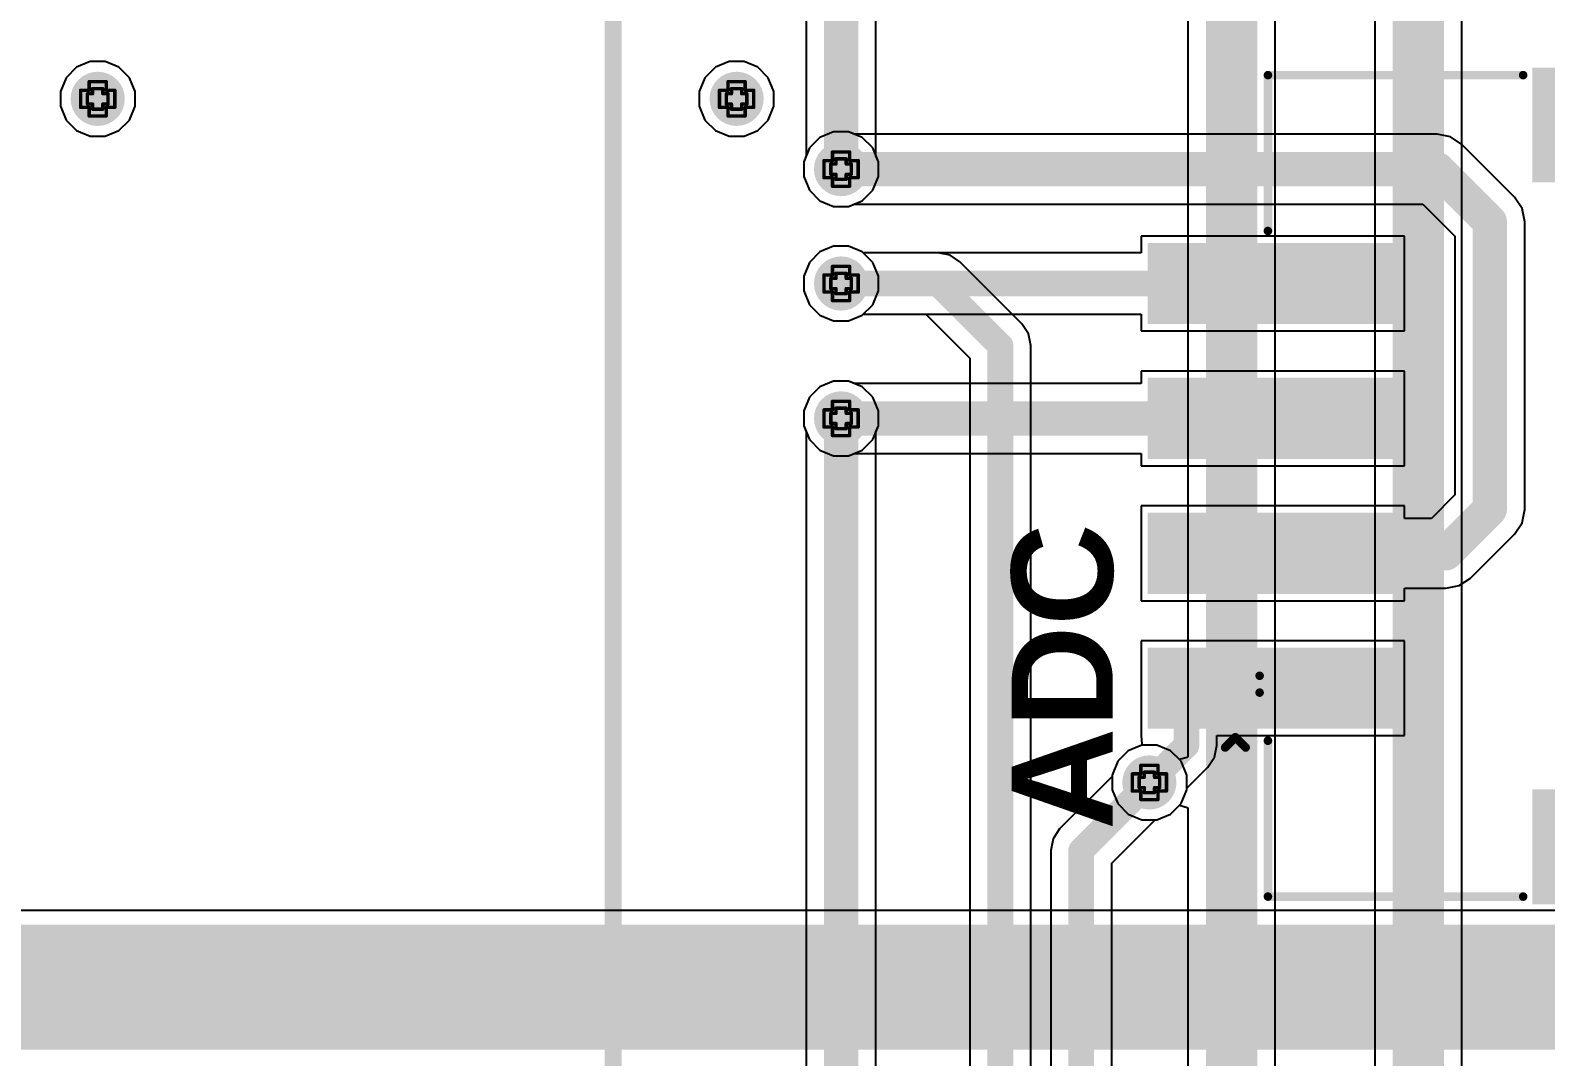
# Model space of a CAD drawing. Header units: inches. Extents: x -7 to 5163, y -3 to 5149.
# Drawn here: x 103.37 to 125.84, y 81.41 to 96.62 of the extents above; entities that cross this region are included whole.
import ezdxf

# ---------------------------------------------------------------- set-up
doc = ezdxf.new("R2010")
doc.units = ezdxf.units.IN
for name, color, linetype in [('Bottom Layer', 5, 'Continuous'), ('Bottom Solder', 6, 'Continuous'), ('Drill Drawing', 1, 'Continuous'), ('GND', 76, 'Continuous'), ('Mechanical 15', 56, 'Continuous'), ('PWR', 16, 'Continuous'), ('Top Layer', 1, 'Continuous'), ('Top Overlay', 2, 'Continuous'), ('Top Paste', 8, 'Continuous'), ('Top Solder', 216, 'Continuous'), ('Via Holes', 16, 'Continuous')]:
    doc.layers.add(name, color=color, linetype=linetype)
doc.styles.add('Arial', font='', dxfattribs={"height": 0.2})
doc.styles.add('Arial_Bold', font='', dxfattribs={"height": 0.2})
doc.styles.get('Arial').set_extended_font_data('Arial')
doc.styles.get('Arial_Bold').set_extended_font_data('Arial', bold=True)

# ---------------------------------------------------------------- blocks, each defined once
blk = doc.blocks.new('WAFER_PH2_0_4PWB_54')
at = {"layer": 'Top Layer'}
for points in [[(-0.5, 1.75), (0.5, 1.75), (0.5, -1.75), (-0.5, -1.75)], [(1.5, 1.75), (2.5, 1.75), (2.5, -1.75), (1.5, -1.75)], [(3.5, 1.75), (4.5, 1.75), (4.5, -1.75), (3.5, -1.75)], [(5.5, 1.75), (6.5, 1.75), (6.5, -1.75), (5.5, -1.75)], [(-3.1, -3.95), (-1.6, -3.95), (-1.6, -7.45), (-3.1, -7.45)], [(7.6, -3.95), (9.1, -3.95), (9.1, -7.45), (7.6, -7.45)]]:
    blk.add_hatch(color=1, dxfattribs=at).paths.add_polyline_path(points)
at = {"layer": 'Top Paste'}
for points in [[(-0.5, 1.75), (0.5, 1.75), (0.5, -1.75), (-0.5, -1.75)], [(1.5, 1.75), (2.5, 1.75), (2.5, -1.75), (1.5, -1.75)], [(3.5, 1.75), (4.5, 1.75), (4.5, -1.75), (3.5, -1.75)], [(5.5, 1.75), (6.5, 1.75), (6.5, -1.75), (5.5, -1.75)], [(-3.1, -3.95), (-1.6, -3.95), (-1.6, -7.45), (-3.1, -7.45)], [(7.6, -3.95), (9.1, -3.95), (9.1, -7.45), (7.6, -7.45)]]:
    blk.add_hatch(color=8, dxfattribs=at).paths.add_polyline_path(points)
at = {"layer": 'Top Solder'}
for points in [[(-0.602, 1.852), (0.602, 1.852), (0.602, -1.852), (-0.602, -1.852)], [(1.398, 1.852), (2.602, 1.852), (2.602, -1.852), (1.398, -1.852)], [(3.398, 1.852), (4.602, 1.852), (4.602, -1.852), (3.398, -1.852)], [(5.398, 1.852), (6.602, 1.852), (6.602, -1.852), (5.398, -1.852)], [(-3.202, -3.848), (-1.498, -3.848), (-1.498, -7.552), (-3.202, -7.552)], [(7.498, -3.848), (9.202, -3.848), (9.202, -7.552), (7.498, -7.552)]]:
    blk.add_hatch(color=216, dxfattribs=at).paths.add_polyline_path(points)
at = {"layer": 'Mechanical 15'}
for points, const_width in [([(0.185, 0.194, 1), (-0.065, 0.194, 1)], 0.127), ([(-0.097, 0.194, 1), (-0.034, 0.194, 1)], 0.0635), ([(0.153, 0.194, 1), (0.216, 0.194, 1)], 0.0635)]:
    blk.add_lwpolyline(points, format="xyb", close=True, dxfattribs=dict(at, const_width=const_width))
at = {"layer": 'Top Overlay', "const_width": 0.127}
for points in [[(-0.88, 0.706), (-0.88, 0.401)], [(-0.88, 0.706), (-0.727, 0.554)], [(-0.727, 0.554), (-0.88, 0.401)], [(-3.089, 0.071), (-3.089, -3.714)], [(-3.089, 0.071), (-0.778, 0.071)], [(6.778, 0.071), (9.089, 0.071)], [(9.089, 0.071), (9.089, -3.714)], [(-1.432, -7.625), (7.468, -7.625)]]:
    blk.add_lwpolyline(points, dxfattribs=at)
at = {"layer": 'Top Overlay', "const_width": 0.0635}
for points in [[(-0.911, 0.706, 1), (-0.848, 0.706, 1)], [(-0.911, 0.706, 1), (-0.848, 0.706, 1)], [(-0.911, 0.401, 1), (-0.848, 0.401, 1)], [(-0.911, 0.401, 1), (-0.848, 0.401, 1)], [(-0.759, 0.554, 1), (-0.695, 0.554, 1)], [(-0.759, 0.554, 1), (-0.695, 0.554, 1)], [(-3.121, 0.071, 1), (-3.058, 0.071, 1)], [(-3.121, 0.071, 1), (-3.058, 0.071, 1)], [(-0.81, 0.071, 1), (-0.746, 0.071, 1)], [(6.746, 0.071, 1), (6.81, 0.071, 1)], [(9.058, 0.071, 1), (9.121, 0.071, 1)], [(9.058, 0.071, 1), (9.121, 0.071, 1)], [(-3.121, -3.714, 1), (-3.058, -3.714, 1)], [(9.058, -3.714, 1), (9.121, -3.714, 1)], [(-1.464, -7.625, 1), (-1.4, -7.625, 1)], [(7.436, -7.625, 1), (7.5, -7.625, 1)]]:
    blk.add_lwpolyline(points, format="xyb", close=True, dxfattribs=at)
at = {"layer": 'Top Overlay', "style": 'Arial'}
blk.add_text('PCB Edge', height=1.2, dxfattribs=at).set_placement((0.229, -6.988))

msp = doc.modelspace()

# ---------------------------------------------------------------- hatches: boundary and pattern name
at = {"layer": 'Bottom Layer'}
h = msp.add_hatch(color=5, dxfattribs=at)
edge = h.paths.add_edge_path()
edge.add_arc((104.369, 95.606), 0.3, 0, 360)
h = msp.add_hatch(color=5, dxfattribs=at)
edge = h.paths.add_edge_path()
edge.add_arc((113.843, 95.606), 0.3, 0, 360)
h = msp.add_hatch(color=5, dxfattribs=at)
edge = h.paths.add_edge_path()
edge.add_arc((115.392, 94.564), 0.3, 0, 360)
h = msp.add_hatch(color=5, dxfattribs=at)
edge = h.paths.add_edge_path()
edge.add_arc((115.392, 92.868), 0.3, 0, 360)
h = msp.add_hatch(color=5, dxfattribs=at)
edge = h.paths.add_edge_path()
edge.add_arc((115.392, 90.868), 0.3, 0, 360)
h = msp.add_hatch(color=5, dxfattribs=at)
edge = h.paths.add_edge_path()
edge.add_arc((119.964, 85.471), 0.3, 0, 360)
at = {"layer": 'Bottom Solder'}
h = msp.add_hatch(color=6, dxfattribs=at)
edge = h.paths.add_edge_path()
edge.add_arc((104.369, 95.606), 0.402, 0, 360)
h = msp.add_hatch(color=6, dxfattribs=at)
edge = h.paths.add_edge_path()
edge.add_arc((113.843, 95.606), 0.402, 0, 360)
h = msp.add_hatch(color=6, dxfattribs=at)
edge = h.paths.add_edge_path()
edge.add_arc((115.392, 94.564), 0.402, 0, 360)
h = msp.add_hatch(color=6, dxfattribs=at)
edge = h.paths.add_edge_path()
edge.add_arc((115.392, 92.868), 0.402, 0, 360)
h = msp.add_hatch(color=6, dxfattribs=at)
edge = h.paths.add_edge_path()
edge.add_arc((115.392, 90.868), 0.402, 0, 360)
h = msp.add_hatch(color=6, dxfattribs=at)
edge = h.paths.add_edge_path()
edge.add_arc((119.964, 85.471), 0.402, 0, 360)
at = {"layer": 'GND'}
h = msp.add_hatch(color=76, dxfattribs=at)
edge = h.paths.add_edge_path()
edge.add_arc((104.369, 95.606), 0.3, 0, 360)
h = msp.add_hatch(color=76, dxfattribs=at)
edge = h.paths.add_edge_path()
edge.add_arc((113.843, 95.606), 0.3, 0, 360)
h = msp.add_hatch(color=76, dxfattribs=at)
edge = h.paths.add_edge_path()
edge.add_arc((115.392, 94.564), 0.3, 0, 360)
h = msp.add_hatch(color=76, dxfattribs=at)
edge = h.paths.add_edge_path()
edge.add_arc((115.392, 92.868), 0.3, 0, 360)
h = msp.add_hatch(color=76, dxfattribs=at)
edge = h.paths.add_edge_path()
edge.add_arc((115.392, 90.868), 0.3, 0, 360)
h = msp.add_hatch(color=76, dxfattribs=at)
edge = h.paths.add_edge_path()
edge.add_arc((119.964, 85.471), 0.3, 0, 360)
at = {"layer": 'PWR'}
h = msp.add_hatch(color=16, dxfattribs=at)
edge = h.paths.add_edge_path()
edge.add_arc((104.369, 95.606), 0.3, 0, 360)
h = msp.add_hatch(color=16, dxfattribs=at)
edge = h.paths.add_edge_path()
edge.add_arc((113.843, 95.606), 0.3, 0, 360)
h = msp.add_hatch(color=16, dxfattribs=at)
edge = h.paths.add_edge_path()
edge.add_arc((115.392, 94.564), 0.3, 0, 360)
h = msp.add_hatch(color=16, dxfattribs=at)
edge = h.paths.add_edge_path()
edge.add_arc((115.392, 92.868), 0.3, 0, 360)
h = msp.add_hatch(color=16, dxfattribs=at)
edge = h.paths.add_edge_path()
edge.add_arc((115.392, 90.868), 0.3, 0, 360)
h = msp.add_hatch(color=16, dxfattribs=at)
edge = h.paths.add_edge_path()
edge.add_arc((119.964, 85.471), 0.3, 0, 360)
at = {"layer": 'Top Layer'}
h = msp.add_hatch(color=1, dxfattribs=at)
edge = h.paths.add_edge_path()
edge.add_arc((104.369, 95.606), 0.3, 0, 360)
h = msp.add_hatch(color=1, dxfattribs=at)
edge = h.paths.add_edge_path()
edge.add_arc((113.843, 95.606), 0.3, 0, 360)
h = msp.add_hatch(color=1, dxfattribs=at)
edge = h.paths.add_edge_path()
edge.add_arc((115.392, 94.564), 0.3, 0, 360)
h = msp.add_hatch(color=1, dxfattribs=at)
edge = h.paths.add_edge_path()
edge.add_arc((115.392, 92.868), 0.3, 0, 360)
h = msp.add_hatch(color=1, dxfattribs=at)
edge = h.paths.add_edge_path()
edge.add_arc((115.392, 90.868), 0.3, 0, 360)
h = msp.add_hatch(color=1, dxfattribs=at)
edge = h.paths.add_edge_path()
edge.add_arc((119.964, 85.471), 0.3, 0, 360)
msp.add_hatch(color=1, dxfattribs=at).paths.add_polyline_path([(83.826, 81.509), (188.892, 81.509), (188.892, 83.363), (83.826, 83.363)])
at = {"layer": 'Top Solder'}
h = msp.add_hatch(color=216, dxfattribs=at)
edge = h.paths.add_edge_path()
edge.add_arc((104.369, 95.606), 0.402, 0, 360)
h = msp.add_hatch(color=216, dxfattribs=at)
edge = h.paths.add_edge_path()
edge.add_arc((113.843, 95.606), 0.402, 0, 360)
h = msp.add_hatch(color=216, dxfattribs=at)
edge = h.paths.add_edge_path()
edge.add_arc((115.392, 94.564), 0.402, 0, 360)
h = msp.add_hatch(color=216, dxfattribs=at)
edge = h.paths.add_edge_path()
edge.add_arc((115.392, 92.868), 0.402, 0, 360)
h = msp.add_hatch(color=216, dxfattribs=at)
edge = h.paths.add_edge_path()
edge.add_arc((115.392, 90.868), 0.402, 0, 360)
h = msp.add_hatch(color=216, dxfattribs=at)
edge = h.paths.add_edge_path()
edge.add_arc((119.964, 85.471), 0.402, 0, 360)
at = {"layer": 'Via Holes'}
h = msp.add_hatch(color=7, dxfattribs=at)
edge = h.paths.add_edge_path()
edge.add_arc((104.369, 95.606), 0.15, 0, 360)
h = msp.add_hatch(color=7, dxfattribs=at)
edge = h.paths.add_edge_path()
edge.add_arc((113.843, 95.606), 0.15, 0, 360)
h = msp.add_hatch(color=7, dxfattribs=at)
edge = h.paths.add_edge_path()
edge.add_arc((115.392, 94.564), 0.15, 0, 360)
h = msp.add_hatch(color=7, dxfattribs=at)
edge = h.paths.add_edge_path()
edge.add_arc((115.392, 92.868), 0.15, 0, 360)
h = msp.add_hatch(color=7, dxfattribs=at)
edge = h.paths.add_edge_path()
edge.add_arc((115.392, 90.868), 0.15, 0, 360)
h = msp.add_hatch(color=7, dxfattribs=at)
edge = h.paths.add_edge_path()
edge.add_arc((119.964, 85.471), 0.15, 0, 360)

# ---------------------------------------------------------------- linework, layer by layer
at = {"layer": 'Bottom Layer'}
for p, q in [((124.599, 56.197), (124.599, 120.167)), ((123.305, 119.899), (123.305, 56.197)), ((121.831, 40.183), (121.831, 118.109)), ((120.536, 117.841), (120.536, 85.849)), ((115.91, 94.761), (115.91, 116.332)), ((114.874, 116.117), (114.874, 94.761)), ((114.874, 94.761), (114.838, 94.674)), ((114.838, 94.674), (114.838, 94.454)), ((115.946, 94.674), (115.91, 94.761)), ((115.946, 94.454), (115.946, 94.674)), ((114.838, 94.454), (114.923, 94.25)), ((115.862, 94.25), (115.946, 94.454)), ((114.923, 94.25), (115.078, 94.095)), ((115.706, 94.095), (115.862, 94.25)), ((115.078, 94.095), (115.282, 94.01)), ((115.282, 94.01), (115.502, 94.01)), ((115.502, 94.01), (115.706, 94.095)), ((115.078, 93.338), (114.923, 93.182)), ((115.282, 93.422), (115.078, 93.338)), ((115.502, 93.422), (115.282, 93.422)), ((115.706, 93.338), (115.502, 93.422)), ((115.722, 93.321), (115.706, 93.338)), ((116.834, 93.321), (115.722, 93.321)), ((117.008, 93.287), (116.834, 93.321)), ((117.155, 93.188), (117.008, 93.287)), ((114.923, 93.182), (114.838, 92.978)), ((118.075, 92.268), (117.155, 93.188)), ((114.838, 92.978), (114.838, 92.758)), ((114.838, 92.758), (114.923, 92.554)), ((114.923, 92.554), (115.078, 92.398)), ((115.078, 92.398), (115.282, 92.314)), ((115.502, 92.314), (115.706, 92.398)), ((115.706, 92.398), (115.722, 92.415)), ((115.722, 92.415), (116.647, 92.415)), ((116.647, 92.415), (117.301, 91.76)), ((115.282, 92.314), (115.502, 92.314)), ((118.173, 92.121), (118.075, 92.268)), ((118.075, 92.268), (118.075, 92.268)), ((118.208, 91.948), (118.173, 92.121)), ((118.208, 73.863), (118.208, 91.948)), ((118.208, 91.948), (118.208, 91.948)), ((117.301, 91.76), (117.301, 73.863)), ((115.078, 91.338), (114.923, 91.182)), ((115.282, 91.422), (115.078, 91.338)), ((115.502, 91.422), (115.282, 91.422)), ((115.706, 91.338), (115.502, 91.422)), ((115.862, 91.182), (115.706, 91.338)), ((114.923, 91.182), (114.838, 90.978)), ((115.946, 90.978), (115.862, 91.182)), ((114.838, 90.978), (114.838, 90.758)), ((115.946, 90.758), (115.946, 90.978)), ((114.838, 90.758), (114.874, 90.671)), ((114.874, 90.671), (114.874, 55.358)), ((115.91, 90.671), (115.946, 90.758)), ((115.91, 55.143), (115.91, 90.671)), ((119.65, 85.941), (119.495, 85.785)), ((119.854, 86.025), (119.65, 85.941)), ((120.074, 86.025), (119.854, 86.025)), ((120.278, 85.941), (120.074, 86.025)), ((120.409, 85.81), (120.278, 85.941)), ((120.525, 85.842), (120.409, 85.81)), ((120.536, 85.849), (120.525, 85.842)), ((119.495, 85.785), (119.41, 85.581)), ((119.41, 85.558), (118.633, 84.781)), ((119.41, 85.581), (119.41, 85.558)), ((120.074, 84.917), (120.278, 85.001)), ((120.278, 85.001), (120.409, 85.132)), ((120.409, 85.132), (120.525, 85.1)), ((120.525, 85.1), (120.536, 85.093)), ((120.536, 85.093), (120.536, 40.183)), ((118.633, 84.781), (118.535, 84.634)), ((119.407, 84.273), (120.051, 84.917)), ((120.051, 84.917), (120.074, 84.917)), ((118.535, 84.634), (118.501, 84.461)), ((118.501, 84.461), (118.501, 73.756)), ((119.407, 73.756), (119.407, 84.273))]:
    msp.add_line(p, q, dxfattribs=at)
for points, const_width in [([(123.952, 56.197), (123.952, 120.167)], 0.762), ([(121.183, 40.183), (121.183, 118.109)], 0.762), ([(115.392, 94.564), (115.392, 116.332)], 0.508), ([(115.392, 92.868), (116.834, 92.868)], 0.381), ([(116.834, 92.868), (117.754, 91.948)], 0.381), ([(117.754, 73.533), (117.754, 91.948)], 0.381), ([(115.392, 55.143), (115.392, 90.868)], 0.508), ([(118.954, 84.461), (119.964, 85.471)], 0.381), ([(118.954, 73.425), (118.954, 84.461)], 0.381)]:
    msp.add_lwpolyline(points, dxfattribs=dict(at, const_width=const_width))
for points, const_width in [([(115.265, 94.564, 1), (115.519, 94.564, 1)], 0.254), ([(115.297, 92.868, 1), (115.487, 92.868, 1)], 0.191), ([(116.739, 92.868, 1), (116.93, 92.868, 1)], 0.191), ([(116.739, 92.868, 1), (116.93, 92.868, 1)], 0.191), ([(117.659, 91.948, 1), (117.85, 91.948, 1)], 0.191), ([(117.659, 91.948, 1), (117.85, 91.948, 1)], 0.191), ([(115.265, 90.868, 1), (115.519, 90.868, 1)], 0.254), ([(119.869, 85.471, 1), (120.059, 85.471, 1)], 0.191), ([(118.859, 84.461, 1), (119.049, 84.461, 1)], 0.191), ([(118.859, 84.461, 1), (119.049, 84.461, 1)], 0.191)]:
    msp.add_lwpolyline(points, format="xyb", close=True, dxfattribs=dict(at, const_width=const_width))
at = {"layer": 'Drill Drawing', "const_width": 0.0508}
for points in [[(104.115, 95.479), (104.115, 95.733)], [(104.115, 95.733), (104.242, 95.733)], [(104.242, 95.733), (104.242, 95.86)], [(104.242, 95.86), (104.496, 95.86)], [(104.292, 95.682), (104.292, 95.758)], [(104.292, 95.758), (104.445, 95.758)], [(104.445, 95.682), (104.445, 95.758)], [(104.496, 95.733), (104.496, 95.86)], [(104.496, 95.733), (104.623, 95.733)], [(104.623, 95.479), (104.623, 95.733)], [(113.589, 95.479), (113.589, 95.733)], [(113.589, 95.733), (113.716, 95.733)], [(113.716, 95.733), (113.716, 95.86)], [(113.716, 95.86), (113.97, 95.86)], [(113.767, 95.682), (113.767, 95.758)], [(113.767, 95.758), (113.919, 95.758)], [(113.919, 95.682), (113.919, 95.758)], [(113.97, 95.733), (113.97, 95.86)], [(113.97, 95.733), (114.097, 95.733)], [(114.097, 95.479), (114.097, 95.733)], [(104.216, 95.529), (104.216, 95.682)], [(104.216, 95.682), (104.292, 95.682)], [(104.216, 95.529), (104.292, 95.529)], [(104.292, 95.453), (104.292, 95.529)], [(104.445, 95.682), (104.521, 95.682)], [(104.445, 95.529), (104.521, 95.529)], [(104.445, 95.453), (104.445, 95.529)], [(104.521, 95.529), (104.521, 95.682)], [(113.69, 95.529), (113.69, 95.682)], [(113.69, 95.682), (113.767, 95.682)], [(113.69, 95.529), (113.767, 95.529)], [(113.767, 95.453), (113.767, 95.529)], [(113.919, 95.682), (113.995, 95.682)], [(113.919, 95.529), (113.995, 95.529)], [(113.919, 95.453), (113.919, 95.529)], [(113.995, 95.529), (113.995, 95.682)], [(104.115, 95.479), (104.242, 95.479)], [(104.242, 95.352), (104.242, 95.479)], [(104.242, 95.352), (104.496, 95.352)], [(104.292, 95.453), (104.445, 95.453)], [(104.496, 95.479), (104.623, 95.479)], [(104.496, 95.352), (104.496, 95.479)], [(113.589, 95.479), (113.716, 95.479)], [(113.716, 95.352), (113.716, 95.479)], [(113.716, 95.352), (113.97, 95.352)], [(113.767, 95.453), (113.919, 95.453)], [(113.97, 95.479), (114.097, 95.479)], [(113.97, 95.352), (113.97, 95.479)], [(115.265, 94.691), (115.265, 94.818)], [(115.265, 94.818), (115.519, 94.818)], [(115.519, 94.691), (115.519, 94.818)], [(115.138, 94.437), (115.138, 94.691)], [(115.138, 94.691), (115.265, 94.691)], [(115.24, 94.488), (115.24, 94.64)], [(115.24, 94.64), (115.316, 94.64)], [(115.316, 94.64), (115.316, 94.717)], [(115.316, 94.717), (115.468, 94.717)], [(115.468, 94.64), (115.468, 94.717)], [(115.468, 94.64), (115.545, 94.64)], [(115.519, 94.691), (115.646, 94.691)], [(115.545, 94.488), (115.545, 94.64)], [(115.646, 94.437), (115.646, 94.691)], [(115.138, 94.437), (115.265, 94.437)], [(115.24, 94.488), (115.316, 94.488)], [(115.265, 94.31), (115.265, 94.437)], [(115.316, 94.412), (115.316, 94.488)], [(115.316, 94.412), (115.468, 94.412)], [(115.468, 94.488), (115.545, 94.488)], [(115.468, 94.412), (115.468, 94.488)], [(115.519, 94.437), (115.646, 94.437)], [(115.519, 94.31), (115.519, 94.437)], [(115.265, 94.31), (115.519, 94.31)], [(115.265, 92.995), (115.265, 93.122)], [(115.265, 93.122), (115.519, 93.122)], [(115.316, 92.944), (115.316, 93.02)], [(115.316, 93.02), (115.468, 93.02)], [(115.468, 92.944), (115.468, 93.02)], [(115.519, 92.995), (115.519, 93.122)], [(115.138, 92.741), (115.138, 92.995)], [(115.138, 92.995), (115.265, 92.995)], [(115.24, 92.792), (115.24, 92.944)], [(115.24, 92.944), (115.316, 92.944)], [(115.24, 92.792), (115.316, 92.792)], [(115.316, 92.716), (115.316, 92.792)], [(115.468, 92.944), (115.545, 92.944)], [(115.468, 92.792), (115.545, 92.792)], [(115.468, 92.716), (115.468, 92.792)], [(115.519, 92.995), (115.646, 92.995)], [(115.545, 92.792), (115.545, 92.944)], [(115.646, 92.741), (115.646, 92.995)], [(115.138, 92.741), (115.265, 92.741)], [(115.265, 92.614), (115.265, 92.741)], [(115.265, 92.614), (115.519, 92.614)], [(115.316, 92.716), (115.468, 92.716)], [(115.519, 92.741), (115.646, 92.741)], [(115.519, 92.614), (115.519, 92.741)], [(115.138, 90.741), (115.138, 90.995)], [(115.138, 90.995), (115.265, 90.995)], [(115.265, 90.995), (115.265, 91.122)], [(115.265, 91.122), (115.519, 91.122)], [(115.316, 90.944), (115.316, 91.02)], [(115.316, 91.02), (115.468, 91.02)], [(115.468, 90.944), (115.468, 91.02)], [(115.519, 90.995), (115.519, 91.122)], [(115.519, 90.995), (115.646, 90.995)], [(115.646, 90.741), (115.646, 90.995)], [(115.24, 90.792), (115.24, 90.944)], [(115.24, 90.944), (115.316, 90.944)], [(115.24, 90.792), (115.316, 90.792)], [(115.316, 90.716), (115.316, 90.792)], [(115.468, 90.944), (115.545, 90.944)], [(115.468, 90.792), (115.545, 90.792)], [(115.468, 90.716), (115.468, 90.792)], [(115.545, 90.792), (115.545, 90.944)], [(115.138, 90.741), (115.265, 90.741)], [(115.265, 90.614), (115.265, 90.741)], [(115.265, 90.614), (115.519, 90.614)], [(115.316, 90.716), (115.468, 90.716)], [(115.519, 90.741), (115.646, 90.741)], [(115.519, 90.614), (115.519, 90.741)], [(119.71, 85.344), (119.71, 85.598)], [(119.71, 85.598), (119.837, 85.598)], [(119.837, 85.598), (119.837, 85.725)], [(119.837, 85.725), (120.091, 85.725)], [(119.888, 85.547), (119.888, 85.623)], [(119.888, 85.623), (120.04, 85.623)], [(120.04, 85.547), (120.04, 85.623)], [(120.091, 85.598), (120.091, 85.725)], [(120.091, 85.598), (120.218, 85.598)], [(120.218, 85.344), (120.218, 85.598)], [(119.812, 85.395), (119.812, 85.547)], [(119.812, 85.547), (119.888, 85.547)], [(119.812, 85.395), (119.888, 85.395)], [(119.888, 85.319), (119.888, 85.395)], [(120.04, 85.547), (120.117, 85.547)], [(120.04, 85.395), (120.117, 85.395)], [(120.04, 85.319), (120.04, 85.395)], [(120.117, 85.395), (120.117, 85.547)], [(119.71, 85.344), (119.837, 85.344)], [(119.837, 85.217), (119.837, 85.344)], [(119.837, 85.217), (120.091, 85.217)], [(119.888, 85.319), (120.04, 85.319)], [(120.091, 85.344), (120.218, 85.344)], [(120.091, 85.217), (120.091, 85.344)]]:
    msp.add_lwpolyline(points, dxfattribs=at)
at = {"layer": 'Drill Drawing', "const_width": 0.0254}
for points in [[(104.102, 95.733, 1), (104.127, 95.733, 1)], [(104.102, 95.733, 1), (104.127, 95.733, 1)], [(104.229, 95.86, 1), (104.254, 95.86, 1)], [(104.229, 95.86, 1), (104.254, 95.86, 1)], [(104.229, 95.733, 1), (104.254, 95.733, 1)], [(104.229, 95.733, 1), (104.254, 95.733, 1)], [(104.28, 95.758, 1), (104.305, 95.758, 1)], [(104.28, 95.758, 1), (104.305, 95.758, 1)], [(104.432, 95.758, 1), (104.457, 95.758, 1)], [(104.432, 95.758, 1), (104.457, 95.758, 1)], [(104.483, 95.86, 1), (104.508, 95.86, 1)], [(104.483, 95.86, 1), (104.508, 95.86, 1)], [(104.483, 95.733, 1), (104.508, 95.733, 1)], [(104.483, 95.733, 1), (104.508, 95.733, 1)], [(104.61, 95.733, 1), (104.635, 95.733, 1)], [(104.61, 95.733, 1), (104.635, 95.733, 1)], [(113.576, 95.733, 1), (113.602, 95.733, 1)], [(113.576, 95.733, 1), (113.602, 95.733, 1)], [(113.703, 95.86, 1), (113.728, 95.86, 1)], [(113.703, 95.86, 1), (113.728, 95.86, 1)], [(113.703, 95.733, 1), (113.728, 95.733, 1)], [(113.703, 95.733, 1), (113.728, 95.733, 1)], [(113.754, 95.758, 1), (113.779, 95.758, 1)], [(113.754, 95.758, 1), (113.779, 95.758, 1)], [(113.906, 95.758, 1), (113.932, 95.758, 1)], [(113.906, 95.758, 1), (113.932, 95.758, 1)], [(113.957, 95.86, 1), (113.983, 95.86, 1)], [(113.957, 95.86, 1), (113.983, 95.86, 1)], [(113.957, 95.733, 1), (113.983, 95.733, 1)], [(113.957, 95.733, 1), (113.983, 95.733, 1)], [(114.084, 95.733, 1), (114.109, 95.733, 1)], [(114.084, 95.733, 1), (114.109, 95.733, 1)], [(104.204, 95.682, 1), (104.229, 95.682, 1)], [(104.204, 95.682, 1), (104.229, 95.682, 1)], [(104.204, 95.529, 1), (104.229, 95.529, 1)], [(104.204, 95.529, 1), (104.229, 95.529, 1)], [(104.28, 95.682, 1), (104.305, 95.682, 1)], [(104.28, 95.682, 1), (104.305, 95.682, 1)], [(104.28, 95.529, 1), (104.305, 95.529, 1)], [(104.28, 95.529, 1), (104.305, 95.529, 1)], [(104.432, 95.682, 1), (104.457, 95.682, 1)], [(104.432, 95.682, 1), (104.457, 95.682, 1)], [(104.432, 95.529, 1), (104.457, 95.529, 1)], [(104.432, 95.529, 1), (104.457, 95.529, 1)], [(104.508, 95.682, 1), (104.534, 95.682, 1)], [(104.508, 95.682, 1), (104.534, 95.682, 1)], [(104.508, 95.529, 1), (104.534, 95.529, 1)], [(104.508, 95.529, 1), (104.534, 95.529, 1)], [(113.678, 95.682, 1), (113.703, 95.682, 1)], [(113.678, 95.682, 1), (113.703, 95.682, 1)], [(113.678, 95.529, 1), (113.703, 95.529, 1)], [(113.678, 95.529, 1), (113.703, 95.529, 1)], [(113.754, 95.682, 1), (113.779, 95.682, 1)], [(113.754, 95.682, 1), (113.779, 95.682, 1)], [(113.754, 95.529, 1), (113.779, 95.529, 1)], [(113.754, 95.529, 1), (113.779, 95.529, 1)], [(113.906, 95.682, 1), (113.932, 95.682, 1)], [(113.906, 95.682, 1), (113.932, 95.682, 1)], [(113.906, 95.529, 1), (113.932, 95.529, 1)], [(113.906, 95.529, 1), (113.932, 95.529, 1)], [(113.983, 95.682, 1), (114.008, 95.682, 1)], [(113.983, 95.682, 1), (114.008, 95.682, 1)], [(113.983, 95.529, 1), (114.008, 95.529, 1)], [(113.983, 95.529, 1), (114.008, 95.529, 1)], [(104.102, 95.479, 1), (104.127, 95.479, 1)], [(104.102, 95.479, 1), (104.127, 95.479, 1)], [(104.229, 95.479, 1), (104.254, 95.479, 1)], [(104.229, 95.479, 1), (104.254, 95.479, 1)], [(104.229, 95.352, 1), (104.254, 95.352, 1)], [(104.229, 95.352, 1), (104.254, 95.352, 1)], [(104.28, 95.453, 1), (104.305, 95.453, 1)], [(104.28, 95.453, 1), (104.305, 95.453, 1)], [(104.432, 95.453, 1), (104.457, 95.453, 1)], [(104.432, 95.453, 1), (104.457, 95.453, 1)], [(104.483, 95.479, 1), (104.508, 95.479, 1)], [(104.483, 95.479, 1), (104.508, 95.479, 1)], [(104.483, 95.352, 1), (104.508, 95.352, 1)], [(104.483, 95.352, 1), (104.508, 95.352, 1)], [(104.61, 95.479, 1), (104.635, 95.479, 1)], [(104.61, 95.479, 1), (104.635, 95.479, 1)], [(113.576, 95.479, 1), (113.602, 95.479, 1)], [(113.576, 95.479, 1), (113.602, 95.479, 1)], [(113.703, 95.479, 1), (113.728, 95.479, 1)], [(113.703, 95.479, 1), (113.728, 95.479, 1)], [(113.703, 95.352, 1), (113.728, 95.352, 1)], [(113.703, 95.352, 1), (113.728, 95.352, 1)], [(113.754, 95.453, 1), (113.779, 95.453, 1)], [(113.754, 95.453, 1), (113.779, 95.453, 1)], [(113.906, 95.453, 1), (113.932, 95.453, 1)], [(113.906, 95.453, 1), (113.932, 95.453, 1)], [(113.957, 95.479, 1), (113.983, 95.479, 1)], [(113.957, 95.479, 1), (113.983, 95.479, 1)], [(113.957, 95.352, 1), (113.983, 95.352, 1)], [(113.957, 95.352, 1), (113.983, 95.352, 1)], [(114.084, 95.479, 1), (114.109, 95.479, 1)], [(114.084, 95.479, 1), (114.109, 95.479, 1)], [(115.252, 94.818, 1), (115.278, 94.818, 1)], [(115.252, 94.818, 1), (115.278, 94.818, 1)], [(115.507, 94.818, 1), (115.532, 94.818, 1)], [(115.507, 94.818, 1), (115.532, 94.818, 1)], [(115.126, 94.691, 1), (115.151, 94.691, 1)], [(115.126, 94.691, 1), (115.151, 94.691, 1)], [(115.227, 94.64, 1), (115.252, 94.64, 1)], [(115.227, 94.64, 1), (115.252, 94.64, 1)], [(115.252, 94.691, 1), (115.278, 94.691, 1)], [(115.252, 94.691, 1), (115.278, 94.691, 1)], [(115.303, 94.717, 1), (115.329, 94.717, 1)], [(115.303, 94.717, 1), (115.329, 94.717, 1)], [(115.303, 94.64, 1), (115.329, 94.64, 1)], [(115.303, 94.64, 1), (115.329, 94.64, 1)], [(115.456, 94.717, 1), (115.481, 94.717, 1)], [(115.456, 94.717, 1), (115.481, 94.717, 1)], [(115.456, 94.64, 1), (115.481, 94.64, 1)], [(115.456, 94.64, 1), (115.481, 94.64, 1)], [(115.507, 94.691, 1), (115.532, 94.691, 1)], [(115.507, 94.691, 1), (115.532, 94.691, 1)], [(115.532, 94.64, 1), (115.557, 94.64, 1)], [(115.532, 94.64, 1), (115.557, 94.64, 1)], [(115.633, 94.691, 1), (115.659, 94.691, 1)], [(115.633, 94.691, 1), (115.659, 94.691, 1)], [(115.126, 94.437, 1), (115.151, 94.437, 1)], [(115.126, 94.437, 1), (115.151, 94.437, 1)], [(115.227, 94.488, 1), (115.252, 94.488, 1)], [(115.227, 94.488, 1), (115.252, 94.488, 1)], [(115.252, 94.437, 1), (115.278, 94.437, 1)], [(115.252, 94.437, 1), (115.278, 94.437, 1)], [(115.303, 94.488, 1), (115.329, 94.488, 1)], [(115.303, 94.488, 1), (115.329, 94.488, 1)], [(115.303, 94.412, 1), (115.329, 94.412, 1)], [(115.303, 94.412, 1), (115.329, 94.412, 1)], [(115.456, 94.488, 1), (115.481, 94.488, 1)], [(115.456, 94.488, 1), (115.481, 94.488, 1)], [(115.456, 94.412, 1), (115.481, 94.412, 1)], [(115.456, 94.412, 1), (115.481, 94.412, 1)], [(115.507, 94.437, 1), (115.532, 94.437, 1)], [(115.507, 94.437, 1), (115.532, 94.437, 1)], [(115.532, 94.488, 1), (115.557, 94.488, 1)], [(115.532, 94.488, 1), (115.557, 94.488, 1)], [(115.633, 94.437, 1), (115.659, 94.437, 1)], [(115.633, 94.437, 1), (115.659, 94.437, 1)], [(115.252, 94.31, 1), (115.278, 94.31, 1)], [(115.252, 94.31, 1), (115.278, 94.31, 1)], [(115.507, 94.31, 1), (115.532, 94.31, 1)], [(115.507, 94.31, 1), (115.532, 94.31, 1)], [(115.252, 93.122, 1), (115.278, 93.122, 1)], [(115.252, 93.122, 1), (115.278, 93.122, 1)], [(115.303, 93.02, 1), (115.329, 93.02, 1)], [(115.303, 93.02, 1), (115.329, 93.02, 1)], [(115.456, 93.02, 1), (115.481, 93.02, 1)], [(115.456, 93.02, 1), (115.481, 93.02, 1)], [(115.507, 93.122, 1), (115.532, 93.122, 1)], [(115.507, 93.122, 1), (115.532, 93.122, 1)], [(115.126, 92.995, 1), (115.151, 92.995, 1)], [(115.126, 92.995, 1), (115.151, 92.995, 1)], [(115.227, 92.944, 1), (115.252, 92.944, 1)], [(115.227, 92.944, 1), (115.252, 92.944, 1)], [(115.227, 92.792, 1), (115.252, 92.792, 1)], [(115.227, 92.792, 1), (115.252, 92.792, 1)], [(115.252, 92.995, 1), (115.278, 92.995, 1)], [(115.252, 92.995, 1), (115.278, 92.995, 1)], [(115.303, 92.944, 1), (115.329, 92.944, 1)], [(115.303, 92.944, 1), (115.329, 92.944, 1)], [(115.303, 92.792, 1), (115.329, 92.792, 1)], [(115.303, 92.792, 1), (115.329, 92.792, 1)], [(115.456, 92.944, 1), (115.481, 92.944, 1)], [(115.456, 92.944, 1), (115.481, 92.944, 1)], [(115.456, 92.792, 1), (115.481, 92.792, 1)], [(115.456, 92.792, 1), (115.481, 92.792, 1)], [(115.507, 92.995, 1), (115.532, 92.995, 1)], [(115.507, 92.995, 1), (115.532, 92.995, 1)], [(115.532, 92.944, 1), (115.557, 92.944, 1)], [(115.532, 92.944, 1), (115.557, 92.944, 1)], [(115.532, 92.792, 1), (115.557, 92.792, 1)], [(115.532, 92.792, 1), (115.557, 92.792, 1)], [(115.633, 92.995, 1), (115.659, 92.995, 1)], [(115.633, 92.995, 1), (115.659, 92.995, 1)], [(115.126, 92.741, 1), (115.151, 92.741, 1)], [(115.126, 92.741, 1), (115.151, 92.741, 1)], [(115.252, 92.741, 1), (115.278, 92.741, 1)], [(115.252, 92.741, 1), (115.278, 92.741, 1)], [(115.252, 92.614, 1), (115.278, 92.614, 1)], [(115.252, 92.614, 1), (115.278, 92.614, 1)], [(115.303, 92.716, 1), (115.329, 92.716, 1)], [(115.303, 92.716, 1), (115.329, 92.716, 1)], [(115.456, 92.716, 1), (115.481, 92.716, 1)], [(115.456, 92.716, 1), (115.481, 92.716, 1)], [(115.507, 92.741, 1), (115.532, 92.741, 1)], [(115.507, 92.741, 1), (115.532, 92.741, 1)], [(115.507, 92.614, 1), (115.532, 92.614, 1)], [(115.507, 92.614, 1), (115.532, 92.614, 1)], [(115.633, 92.741, 1), (115.659, 92.741, 1)], [(115.633, 92.741, 1), (115.659, 92.741, 1)], [(115.126, 90.995, 1), (115.151, 90.995, 1)], [(115.126, 90.995, 1), (115.151, 90.995, 1)], [(115.252, 91.122, 1), (115.278, 91.122, 1)], [(115.252, 91.122, 1), (115.278, 91.122, 1)], [(115.252, 90.995, 1), (115.278, 90.995, 1)], [(115.252, 90.995, 1), (115.278, 90.995, 1)], [(115.303, 91.02, 1), (115.329, 91.02, 1)], [(115.303, 91.02, 1), (115.329, 91.02, 1)], [(115.456, 91.02, 1), (115.481, 91.02, 1)], [(115.456, 91.02, 1), (115.481, 91.02, 1)], [(115.507, 91.122, 1), (115.532, 91.122, 1)], [(115.507, 91.122, 1), (115.532, 91.122, 1)], [(115.507, 90.995, 1), (115.532, 90.995, 1)], [(115.507, 90.995, 1), (115.532, 90.995, 1)], [(115.633, 90.995, 1), (115.659, 90.995, 1)], [(115.633, 90.995, 1), (115.659, 90.995, 1)], [(115.227, 90.944, 1), (115.252, 90.944, 1)], [(115.227, 90.944, 1), (115.252, 90.944, 1)], [(115.227, 90.792, 1), (115.252, 90.792, 1)], [(115.227, 90.792, 1), (115.252, 90.792, 1)], [(115.303, 90.944, 1), (115.329, 90.944, 1)], [(115.303, 90.944, 1), (115.329, 90.944, 1)], [(115.303, 90.792, 1), (115.329, 90.792, 1)], [(115.303, 90.792, 1), (115.329, 90.792, 1)], [(115.456, 90.944, 1), (115.481, 90.944, 1)], [(115.456, 90.944, 1), (115.481, 90.944, 1)], [(115.456, 90.792, 1), (115.481, 90.792, 1)], [(115.456, 90.792, 1), (115.481, 90.792, 1)], [(115.532, 90.944, 1), (115.557, 90.944, 1)], [(115.532, 90.944, 1), (115.557, 90.944, 1)], [(115.532, 90.792, 1), (115.557, 90.792, 1)], [(115.532, 90.792, 1), (115.557, 90.792, 1)], [(115.126, 90.741, 1), (115.151, 90.741, 1)], [(115.126, 90.741, 1), (115.151, 90.741, 1)], [(115.252, 90.741, 1), (115.278, 90.741, 1)], [(115.252, 90.741, 1), (115.278, 90.741, 1)], [(115.252, 90.614, 1), (115.278, 90.614, 1)], [(115.252, 90.614, 1), (115.278, 90.614, 1)], [(115.303, 90.716, 1), (115.329, 90.716, 1)], [(115.303, 90.716, 1), (115.329, 90.716, 1)], [(115.456, 90.716, 1), (115.481, 90.716, 1)], [(115.456, 90.716, 1), (115.481, 90.716, 1)], [(115.507, 90.741, 1), (115.532, 90.741, 1)], [(115.507, 90.741, 1), (115.532, 90.741, 1)], [(115.507, 90.614, 1), (115.532, 90.614, 1)], [(115.507, 90.614, 1), (115.532, 90.614, 1)], [(115.633, 90.741, 1), (115.659, 90.741, 1)], [(115.633, 90.741, 1), (115.659, 90.741, 1)], [(119.698, 85.598, 1), (119.723, 85.598, 1)], [(119.698, 85.598, 1), (119.723, 85.598, 1)], [(119.825, 85.725, 1), (119.85, 85.725, 1)], [(119.825, 85.725, 1), (119.85, 85.725, 1)], [(119.825, 85.598, 1), (119.85, 85.598, 1)], [(119.825, 85.598, 1), (119.85, 85.598, 1)], [(119.875, 85.623, 1), (119.901, 85.623, 1)], [(119.875, 85.623, 1), (119.901, 85.623, 1)], [(120.028, 85.623, 1), (120.053, 85.623, 1)], [(120.028, 85.623, 1), (120.053, 85.623, 1)], [(120.079, 85.725, 1), (120.104, 85.725, 1)], [(120.079, 85.725, 1), (120.104, 85.725, 1)], [(120.079, 85.598, 1), (120.104, 85.598, 1)], [(120.079, 85.598, 1), (120.104, 85.598, 1)], [(120.206, 85.598, 1), (120.231, 85.598, 1)], [(120.206, 85.598, 1), (120.231, 85.598, 1)], [(119.799, 85.547, 1), (119.825, 85.547, 1)], [(119.799, 85.547, 1), (119.825, 85.547, 1)], [(119.799, 85.395, 1), (119.825, 85.395, 1)], [(119.799, 85.395, 1), (119.825, 85.395, 1)], [(119.875, 85.547, 1), (119.901, 85.547, 1)], [(119.875, 85.547, 1), (119.901, 85.547, 1)], [(119.875, 85.395, 1), (119.901, 85.395, 1)], [(119.875, 85.395, 1), (119.901, 85.395, 1)], [(120.028, 85.547, 1), (120.053, 85.547, 1)], [(120.028, 85.547, 1), (120.053, 85.547, 1)], [(120.028, 85.395, 1), (120.053, 85.395, 1)], [(120.028, 85.395, 1), (120.053, 85.395, 1)], [(120.104, 85.547, 1), (120.129, 85.547, 1)], [(120.104, 85.547, 1), (120.129, 85.547, 1)], [(120.104, 85.395, 1), (120.129, 85.395, 1)], [(120.104, 85.395, 1), (120.129, 85.395, 1)], [(119.698, 85.344, 1), (119.723, 85.344, 1)], [(119.698, 85.344, 1), (119.723, 85.344, 1)], [(119.825, 85.344, 1), (119.85, 85.344, 1)], [(119.825, 85.344, 1), (119.85, 85.344, 1)], [(119.825, 85.217, 1), (119.85, 85.217, 1)], [(119.825, 85.217, 1), (119.85, 85.217, 1)], [(119.875, 85.319, 1), (119.901, 85.319, 1)], [(119.875, 85.319, 1), (119.901, 85.319, 1)], [(120.028, 85.319, 1), (120.053, 85.319, 1)], [(120.028, 85.319, 1), (120.053, 85.319, 1)], [(120.079, 85.344, 1), (120.104, 85.344, 1)], [(120.079, 85.344, 1), (120.104, 85.344, 1)], [(120.079, 85.217, 1), (120.104, 85.217, 1)], [(120.079, 85.217, 1), (120.104, 85.217, 1)], [(120.206, 85.344, 1), (120.231, 85.344, 1)], [(120.206, 85.344, 1), (120.231, 85.344, 1)]]:
    msp.add_lwpolyline(points, format="xyb", close=True, dxfattribs=at)
at = {"layer": 'GND'}
for p, q in [((115.282, 95.118), (115.078, 95.034)), ((115.502, 95.118), (115.282, 95.118)), ((115.706, 95.034), (115.502, 95.118)), ((114.923, 94.878), (114.838, 94.674)), ((115.078, 95.034), (114.923, 94.878)), ((115.862, 94.878), (115.706, 95.034)), ((115.946, 94.674), (115.862, 94.878)), ((114.838, 94.674), (114.838, 94.454)), ((115.946, 94.454), (115.946, 94.674)), ((114.838, 94.454), (114.923, 94.25)), ((115.862, 94.25), (115.946, 94.454)), ((114.923, 94.25), (115.078, 94.095)), ((115.706, 94.095), (115.862, 94.25)), ((115.078, 94.095), (115.282, 94.01)), ((115.282, 94.01), (115.502, 94.01)), ((115.502, 94.01), (115.706, 94.095)), ((115.078, 93.338), (114.923, 93.182)), ((115.282, 93.422), (115.078, 93.338)), ((115.502, 93.422), (115.282, 93.422)), ((115.706, 93.338), (115.502, 93.422)), ((115.862, 93.182), (115.706, 93.338)), ((114.923, 93.182), (114.838, 92.978)), ((115.946, 92.978), (115.862, 93.182)), ((114.838, 92.978), (114.838, 92.758)), ((115.946, 92.758), (115.946, 92.978)), ((114.838, 92.758), (114.923, 92.554)), ((115.862, 92.554), (115.946, 92.758)), ((114.923, 92.554), (115.078, 92.398)), ((115.078, 92.398), (115.282, 92.314)), ((115.502, 92.314), (115.706, 92.398)), ((115.706, 92.398), (115.862, 92.554)), ((115.282, 92.314), (115.502, 92.314)), ((115.078, 91.338), (114.923, 91.182)), ((115.282, 91.422), (115.078, 91.338)), ((115.502, 91.422), (115.282, 91.422)), ((115.706, 91.338), (115.502, 91.422)), ((115.862, 91.182), (115.706, 91.338)), ((114.923, 91.182), (114.838, 90.978)), ((115.946, 90.978), (115.862, 91.182)), ((114.838, 90.978), (114.838, 90.758)), ((115.946, 90.758), (115.946, 90.978)), ((114.838, 90.758), (114.923, 90.554)), ((115.862, 90.554), (115.946, 90.758)), ((114.923, 90.554), (115.078, 90.398)), ((115.078, 90.398), (115.282, 90.314)), ((115.502, 90.314), (115.706, 90.398)), ((115.706, 90.398), (115.862, 90.554)), ((115.282, 90.314), (115.502, 90.314)), ((119.65, 85.941), (119.495, 85.785)), ((119.854, 86.025), (119.65, 85.941)), ((120.074, 86.025), (119.854, 86.025)), ((120.278, 85.941), (120.074, 86.025)), ((120.434, 85.785), (120.278, 85.941)), ((119.495, 85.785), (119.41, 85.581)), ((120.518, 85.581), (120.434, 85.785)), ((119.41, 85.581), (119.41, 85.361)), ((120.518, 85.361), (120.518, 85.581)), ((119.41, 85.361), (119.495, 85.157)), ((120.434, 85.157), (120.518, 85.361)), ((119.495, 85.157), (119.65, 85.001)), ((119.65, 85.001), (119.854, 84.917)), ((120.074, 84.917), (120.278, 85.001)), ((120.278, 85.001), (120.434, 85.157)), ((119.854, 84.917), (120.074, 84.917))]:
    msp.add_line(p, q, dxfattribs=at)
at = {"layer": 'PWR'}
for p, q in [((104.055, 96.075), (103.899, 95.919)), ((104.258, 96.16), (104.055, 96.075)), ((104.479, 96.16), (104.258, 96.16)), ((104.682, 96.075), (104.479, 96.16)), ((104.838, 95.919), (104.682, 96.075)), ((113.529, 96.075), (113.373, 95.919)), ((113.733, 96.16), (113.529, 96.075)), ((113.953, 96.16), (113.733, 96.16)), ((114.157, 96.075), (113.953, 96.16)), ((114.312, 95.919), (114.157, 96.075)), ((103.899, 95.919), (103.815, 95.716)), ((104.923, 95.716), (104.838, 95.919)), ((113.373, 95.919), (113.289, 95.716)), ((114.397, 95.716), (114.312, 95.919)), ((103.815, 95.716), (103.815, 95.495)), ((104.923, 95.495), (104.923, 95.716)), ((113.289, 95.716), (113.289, 95.495)), ((114.397, 95.495), (114.397, 95.716)), ((103.815, 95.495), (103.899, 95.292)), ((103.899, 95.292), (104.055, 95.136)), ((104.682, 95.136), (104.838, 95.292)), ((104.838, 95.292), (104.923, 95.495)), ((113.289, 95.495), (113.373, 95.292)), ((113.373, 95.292), (113.529, 95.136)), ((114.157, 95.136), (114.312, 95.292)), ((114.312, 95.292), (114.397, 95.495)), ((104.055, 95.136), (104.258, 95.052)), ((104.479, 95.052), (104.682, 95.136)), ((113.529, 95.136), (113.733, 95.052)), ((113.953, 95.052), (114.157, 95.136)), ((115.282, 95.118), (115.078, 95.034)), ((115.502, 95.118), (115.282, 95.118)), ((115.706, 95.034), (115.502, 95.118)), ((104.258, 95.052), (104.479, 95.052)), ((113.733, 95.052), (113.953, 95.052)), ((114.923, 94.878), (114.838, 94.674)), ((115.078, 95.034), (114.923, 94.878)), ((115.862, 94.878), (115.706, 95.034)), ((115.946, 94.674), (115.862, 94.878)), ((114.838, 94.674), (114.838, 94.454)), ((115.946, 94.454), (115.946, 94.674)), ((114.838, 94.454), (114.923, 94.25)), ((115.862, 94.25), (115.946, 94.454)), ((114.923, 94.25), (115.078, 94.095)), ((115.706, 94.095), (115.862, 94.25)), ((115.078, 94.095), (115.282, 94.01)), ((115.282, 94.01), (115.502, 94.01)), ((115.502, 94.01), (115.706, 94.095)), ((115.078, 93.338), (114.923, 93.182)), ((115.282, 93.422), (115.078, 93.338)), ((115.502, 93.422), (115.282, 93.422)), ((115.706, 93.338), (115.502, 93.422)), ((115.862, 93.182), (115.706, 93.338)), ((114.923, 93.182), (114.838, 92.978)), ((115.946, 92.978), (115.862, 93.182)), ((114.838, 92.978), (114.838, 92.758)), ((115.946, 92.758), (115.946, 92.978)), ((114.838, 92.758), (114.923, 92.554)), ((115.862, 92.554), (115.946, 92.758)), ((114.923, 92.554), (115.078, 92.398)), ((115.078, 92.398), (115.282, 92.314)), ((115.502, 92.314), (115.706, 92.398)), ((115.706, 92.398), (115.862, 92.554)), ((115.282, 92.314), (115.502, 92.314)), ((115.078, 91.338), (114.923, 91.182)), ((115.282, 91.422), (115.078, 91.338)), ((115.502, 91.422), (115.282, 91.422)), ((115.706, 91.338), (115.502, 91.422)), ((115.862, 91.182), (115.706, 91.338)), ((114.923, 91.182), (114.838, 90.978)), ((115.946, 90.978), (115.862, 91.182)), ((114.838, 90.978), (114.838, 90.758)), ((115.946, 90.758), (115.946, 90.978)), ((114.838, 90.758), (114.923, 90.554)), ((115.862, 90.554), (115.946, 90.758)), ((114.923, 90.554), (115.078, 90.398)), ((115.078, 90.398), (115.282, 90.314)), ((115.502, 90.314), (115.706, 90.398)), ((115.706, 90.398), (115.862, 90.554)), ((115.282, 90.314), (115.502, 90.314)), ((119.65, 85.941), (119.495, 85.785)), ((119.854, 86.025), (119.65, 85.941)), ((120.074, 86.025), (119.854, 86.025)), ((120.278, 85.941), (120.074, 86.025)), ((120.434, 85.785), (120.278, 85.941)), ((119.495, 85.785), (119.41, 85.581)), ((120.518, 85.581), (120.434, 85.785)), ((119.41, 85.581), (119.41, 85.361)), ((120.518, 85.361), (120.518, 85.581)), ((119.41, 85.361), (119.495, 85.157)), ((120.434, 85.157), (120.518, 85.361)), ((119.495, 85.157), (119.65, 85.001)), ((119.65, 85.001), (119.854, 84.917)), ((120.074, 84.917), (120.278, 85.001)), ((120.278, 85.001), (120.434, 85.157)), ((119.854, 84.917), (120.074, 84.917))]:
    msp.add_line(p, q, dxfattribs=at)
at = {"layer": 'Top Layer'}
for p, q in [((115.282, 95.118), (115.078, 95.034)), ((115.502, 95.118), (115.282, 95.118)), ((115.589, 95.082), (115.502, 95.118)), ((124.231, 95.082), (115.589, 95.082)), ((124.43, 95.043), (124.231, 95.082)), ((114.923, 94.878), (114.838, 94.674)), ((115.078, 95.034), (114.923, 94.878)), ((124.598, 94.93), (124.43, 95.043)), ((125.378, 94.15), (124.598, 94.93)), ((114.838, 94.674), (114.838, 94.454)), ((114.838, 94.454), (114.923, 94.25)), ((114.923, 94.25), (115.078, 94.095)), ((115.078, 94.095), (115.282, 94.01)), ((115.282, 94.01), (115.502, 94.01)), ((115.502, 94.01), (115.589, 94.046)), ((115.589, 94.046), (124.017, 94.046)), ((124.017, 94.046), (124.494, 93.569)), ((125.49, 93.982), (125.378, 94.15)), ((125.378, 94.15), (125.378, 94.15)), ((125.53, 93.784), (125.49, 93.982)), ((125.53, 89.519), (125.53, 93.784)), ((125.53, 93.784), (125.53, 93.784)), ((123.746, 93.571), (119.84, 93.571)), ((119.84, 93.571), (119.84, 93.321)), ((123.746, 92.165), (123.746, 93.571)), ((124.494, 93.569), (124.494, 89.733)), ((115.078, 93.338), (114.923, 93.182)), ((115.282, 93.422), (115.078, 93.338)), ((115.502, 93.422), (115.282, 93.422)), ((115.706, 93.338), (115.502, 93.422)), ((115.722, 93.321), (115.706, 93.338)), ((119.84, 93.321), (115.722, 93.321)), ((114.923, 93.182), (114.838, 92.978)), ((114.838, 92.978), (114.838, 92.758)), ((114.838, 92.758), (114.923, 92.554)), ((114.923, 92.554), (115.078, 92.398)), ((115.078, 92.398), (115.282, 92.314)), ((115.502, 92.314), (115.706, 92.398)), ((115.706, 92.398), (115.722, 92.415)), ((115.722, 92.415), (119.84, 92.415)), ((119.84, 92.415), (119.84, 92.165)), ((115.282, 92.314), (115.502, 92.314)), ((119.84, 92.165), (123.746, 92.165)), ((123.746, 91.571), (119.84, 91.571)), ((119.84, 91.571), (119.84, 91.386)), ((123.746, 90.165), (123.746, 91.571)), ((115.078, 91.338), (114.923, 91.182)), ((115.282, 91.422), (115.078, 91.338)), ((115.502, 91.422), (115.282, 91.422)), ((115.589, 91.386), (115.502, 91.422)), ((119.84, 91.386), (115.589, 91.386)), ((114.923, 91.182), (114.838, 90.978)), ((114.838, 90.978), (114.838, 90.758)), ((114.838, 90.758), (114.923, 90.554)), ((114.923, 90.554), (115.078, 90.398)), ((115.078, 90.398), (115.282, 90.314)), ((115.502, 90.314), (115.589, 90.35)), ((115.589, 90.35), (119.84, 90.35)), ((119.84, 90.35), (119.84, 90.165)), ((115.282, 90.314), (115.502, 90.314)), ((119.84, 90.165), (123.746, 90.165)), ((124.494, 89.733), (124.146, 89.386)), ((123.746, 89.571), (119.84, 89.571)), ((119.84, 89.571), (119.84, 88.165)), ((123.746, 89.386), (123.746, 89.571)), ((125.49, 89.321), (125.53, 89.519)), ((124.146, 89.386), (123.746, 89.386)), ((125.378, 89.153), (125.49, 89.321)), ((124.727, 88.502), (125.378, 89.153)), ((123.746, 88.165), (123.746, 88.35)), ((123.746, 88.35), (124.361, 88.35)), ((124.361, 88.35), (124.559, 88.389)), ((124.559, 88.389), (124.727, 88.502)), ((119.84, 88.165), (123.746, 88.165)), ((123.746, 87.571), (119.84, 87.571)), ((119.84, 87.571), (119.84, 86.165)), ((123.746, 86.165), (123.746, 87.571)), ((119.84, 86.165), (119.84, 86.165)), ((119.84, 86.165), (119.854, 86.039)), ((120.966, 86.02), (120.966, 86.165)), ((120.966, 86.165), (123.746, 86.165)), ((119.65, 85.941), (119.495, 85.785)), ((119.854, 86.025), (119.65, 85.941)), ((119.854, 86.039), (119.854, 86.025)), ((120.833, 85.699), (120.932, 85.846)), ((120.932, 85.846), (120.966, 86.02)), ((120.966, 86.02), (120.966, 86.02)), ((119.495, 85.785), (119.41, 85.581)), ((120.518, 85.384), (120.833, 85.699)), ((120.833, 85.699), (120.833, 85.699)), ((119.41, 85.581), (119.41, 85.361)), ((119.41, 85.361), (119.495, 85.157)), ((120.434, 85.157), (120.518, 85.361)), ((120.518, 85.361), (120.518, 85.384)), ((119.495, 85.157), (119.65, 85.001)), ((119.65, 85.001), (119.854, 84.917)), ((120.074, 84.917), (120.278, 85.001)), ((120.278, 85.001), (120.434, 85.157)), ((119.854, 84.917), (120.074, 84.917)), ((180.531, 83.57), (83.826, 83.57))]:
    msp.add_line(p, q, dxfattribs=at)
for points, const_width in [([(115.392, 94.564), (124.231, 94.564)], 0.508), ([(124.231, 94.564), (125.012, 93.784)], 0.508), ([(125.012, 89.519), (125.012, 93.784)], 0.508), ([(115.392, 92.868), (121.793, 92.868)], 0.381), ([(115.392, 90.868), (121.793, 90.868)], 0.508), ([(124.361, 88.868), (125.012, 89.519)], 0.508), ([(121.793, 88.868), (124.361, 88.868)], 0.508), ([(120.513, 86.558), (120.822, 86.868)], 0.381), ([(120.822, 86.868), (121.793, 86.868)], 0.381), ([(120.513, 86.02), (120.513, 86.558)], 0.381), ([(119.984, 85.49), (120.513, 86.02)], 0.381)]:
    msp.add_lwpolyline(points, dxfattribs=dict(at, const_width=const_width))
for points, const_width in [([(115.265, 94.564, 1), (115.519, 94.564, 1)], 0.254), ([(124.104, 94.564, 1), (124.358, 94.564, 1)], 0.254), ([(124.104, 94.564, 1), (124.358, 94.564, 1)], 0.254), ([(124.885, 93.784, 1), (125.139, 93.784, 1)], 0.254), ([(124.885, 93.784, 1), (125.139, 93.784, 1)], 0.254), ([(115.297, 92.868, 1), (115.487, 92.868, 1)], 0.191), ([(121.698, 92.868, 1), (121.888, 92.868, 1)], 0.191), ([(115.265, 90.868, 1), (115.519, 90.868, 1)], 0.254), ([(121.666, 90.868, 1), (121.92, 90.868, 1)], 0.254), ([(124.885, 89.519, 1), (125.139, 89.519, 1)], 0.254), ([(124.885, 89.519, 1), (125.139, 89.519, 1)], 0.254), ([(121.666, 88.868, 1), (121.92, 88.868, 1)], 0.254), ([(124.234, 88.868, 1), (124.488, 88.868, 1)], 0.254), ([(124.234, 88.868, 1), (124.488, 88.868, 1)], 0.254), ([(120.727, 86.868, 1), (120.918, 86.868, 1)], 0.191), ([(120.727, 86.868, 1), (120.918, 86.868, 1)], 0.191), ([(121.698, 86.868, 1), (121.888, 86.868, 1)], 0.191), ([(120.418, 86.558, 1), (120.608, 86.558, 1)], 0.191), ([(120.418, 86.558, 1), (120.608, 86.558, 1)], 0.191), ([(120.418, 86.02, 1), (120.608, 86.02, 1)], 0.191), ([(120.418, 86.02, 1), (120.608, 86.02, 1)], 0.191), ([(119.888, 85.49, 1), (120.079, 85.49, 1)], 0.191)]:
    msp.add_lwpolyline(points, format="xyb", close=True, dxfattribs=dict(at, const_width=const_width))
at = {"layer": 'Top Overlay', "const_width": 0.254}
msp.add_lwpolyline([(112.012, 69.043), (112.012, 111.043)], dxfattribs=at)

# ---------------------------------------------------------------- block references
at = {"rotation": 90}
msp.add_blockref('WAFER_PH2_0_4PWB_54', (121.793, 86.868), dxfattribs=at)

# ---------------------------------------------------------------- texts
at = {"layer": 'Top Overlay', "style": 'Arial_Bold'}
msp.add_text('ADC', height=1.5, rotation=90, dxfattribs=at).set_placement((119.421, 84.768))

doc.saveas('drawing.dxf')
